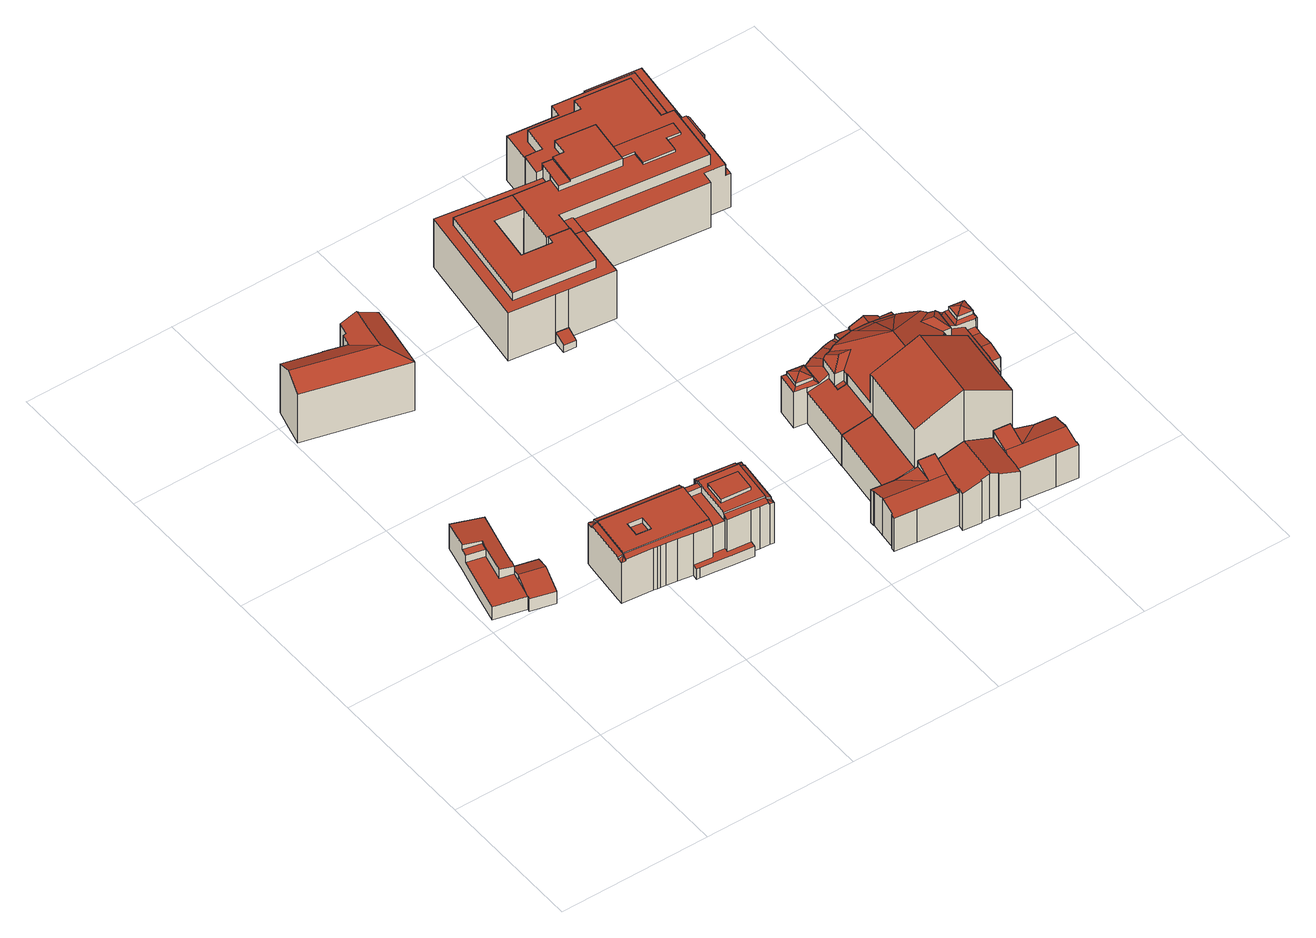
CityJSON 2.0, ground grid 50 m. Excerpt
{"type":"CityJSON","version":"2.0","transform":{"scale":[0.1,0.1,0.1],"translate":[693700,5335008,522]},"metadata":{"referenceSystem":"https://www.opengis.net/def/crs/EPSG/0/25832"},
"CityObjects":{
"building1":{"type":"Building","attributes":{"Gemeindeschluessel":"09162000","HoeheDach":"532.104","HoeheGrund":"522.640","Methode":"2000","NiedrigsteTraufeDesGebaeudes":"527.365","Geometrietyp2DReferenz":"3000","function":"31001_9998","roofType":"1000","measuredHeight":9.46},"geometry":[{"type":"MultiSurface","lod":"2","boundaries":[[[0,1,2,3,4,5,6]],[[3,2,7,8]],[[9,10,11,0,6]],[[12,13,14,15,16,17]],[[12,17,18,19]],[[5,4,20,21]],[[22,23,21,20,8,7,24,25,26,27,28,29]],[[30,31,11,10]],[[32,33,10,9]],[[31,30,34,35,36,19,18]],[[37,38,39,40,41,42,43,29,28,27,26,25,14,13,12,19,36,35]],[[25,24,15,14]],[[44,45,40,39,38,46]],[[47,48,49,50,43,42,41]],[[45,44,46,51,33,50,49,48,47]],[[46,38,37,35,34,51]],[[51,34,30,10,33]],[[2,1,0,11,31,18,17,16,15,24,7]],[[4,3,8,20]],[[50,32,9,6,5,21,23,22]],[[43,50,22,29]],[[50,33,32]],[[40,45,47,41]]],"semantics":{"surfaces":[{"type":"WallSurface"},{"type":"GroundSurface"},{"type":"RoofSurface"}],"values":[0,0,0,0,0,0,0,0,0,0,1,0,0,0,2,0,2,2,2,2,0,0,0]}}]},
"building2":{"type":"Building","attributes":{"Gemeindeschluessel":"09162000","HoeheDach":"544.872","HoeheGrund":"522.830","Methode":"2000","NiedrigsteTraufeDesGebaeudes":"541.596","Geometrietyp2DReferenz":"3000","function":"31001_1000","roofType":"3100","measuredHeight":22.04,"storeysAboveGround":4},"geometry":[{"type":"MultiSurface","lod":"2","boundaries":[[[52,53,54,55,56,57,58,59]],[[60,61,62,63,64,65]],[[66,59,58,67,68,69]],[[70,71,72,73]],[[74,75,71,70,76,77]],[[53,78,79,80,72,71,75,74,54]],[[81,60,65,82,66,69]],[[82,65,53,52,59,66]],[[73,72,80,83]],[[61,60,81,69,68,67,84,85,86,87,77,76,70,73,83,88,89,62]],[[65,64,63,90,79,78,53]],[[55,54,74,77,87,86,85,56]],[[89,90,63,62]],[[67,58,57,84]],[[79,90,89,88,83,80]],[[84,57,56,85]]],"semantics":{"surfaces":[{"type":"RoofSurface"},{"type":"WallSurface"},{"type":"GroundSurface"}],"values":[0,1,1,1,1,0,1,0,1,2,0,1,1,1,1,1]}}]},
"building3":{"type":"Building","attributes":{"Gemeindeschluessel":"09162000","HoeheDach":"544.710","HoeheGrund":"525.880","Methode":"2000","NiedrigsteTraufeDesGebaeudes":"540.470","Geometrietyp2DReferenz":"3000","function":"31001_9998","roofType":"1000","measuredHeight":18.83,"storeysAboveGround":5},"geometry":[{"type":"MultiSurface","lod":"2","boundaries":[[[91,92,93,94]],[[95,96,92,91]],[[97,98,99,100]],[[101,102,103,104]],[[105,106,107,108,109,110,111,112,113,114]],[[115,116,117,118]],[[119,120,121,122,123,124,125,126,127,128,129,130,131,132,133,134]],[[135,136,113,112]],[[137,138,136,135]],[[139,140,141,142]],[[138,137,111,110,143,100,99]],[[144,145,146,147]],[[104,148,149,101]],[[101,149,150,151]],[[152,153,154,155,156,140,139]],[[157,146,145,158]],[[91,94,159,95]],[[149,160,161,162]],[[163,164,165]],[[166,167,129,128]],[[105,114,168,169]],[[136,138,99,98,126,125]],[[101,151,102]],[[170,171,172,173]],[[174,118,117,175,176,165,177]],[[165,164,178,148,104,103,179,180,181,177]],[[141,140,156,168,119,182,183]],[[184,185,186,187]],[[131,130,188,189]],[[112,111,135]],[[102,151,150,190,191,192,193,179,103]],[[117,116,194,195,172,171,196,197,198,199,200,201,202,175]],[[111,137,135]],[[185,134,133,132,131,189,203,186]],[[158,145,144,204]],[[154,106,169,155]],[[204,144,147,205]],[[206,196,171,170]],[[207,208,209,210,211,161,160,212],[213,93,92,96]],[[142,141,183,214]],[[215,216,127,126,98,97,217,218,219,220]],[[202,212,160,149]],[[221,222,124,123,122,121,120],[157,158,204,205]],[[191,190,220,219]],[[169,168,156,155]],[[176,175,202,163]],[[125,124,222,136]],[[176,163,165]],[[198,197,186,203,189,188,167,166,216,215,162,161,211,210]],[[223,195,194,224]],[[214,183,182,185,184]],[[109,108,107,153,152,139,142,214,184,187,206,170,173,223,224,115,118,174,177,181,180,179,193,192,191,219,218,217,97,100,143,110]],[[224,194,116,115]],[[185,182,119,134]],[[136,222,221,168]],[[202,149,148,178]],[[94,93,213,159]],[[201,200,199,198,210,209,208,207,212,202]],[[106,105,169]],[[168,221,120,119]],[[173,172,195,223]],[[130,129,167,188]],[[163,202,178,164]],[[187,186,197,196,206]],[[114,113,136,168]],[[159,213,96,95]],[[205,147,146,157]],[[128,127,216,166]],[[107,106,154,153]],[[162,215,220,190,150,149]]],"semantics":{"surfaces":[{"type":"WallSurface"},{"type":"RoofSurface"},{"type":"GroundSurface"}],"values":[0,0,0,1,0,0,0,0,0,0,0,1,0,0,0,0,1,0,1,0,0,1,1,0,0,0,1,0,0,1,0,1,1,1,0,1,0,0,1,0,0,0,1,0,0,0,0,1,0,0,0,2,0,0,0,1,0,0,1,0,0,1,0,0,1,0,0,1,0,1]}}]},
"building4":{"type":"Building","attributes":{"Gemeindeschluessel":"09162000","HoeheDach":"530.047","HoeheGrund":"526.140","Methode":"1000","NiedrigsteTraufeDesGebaeudes":"530.047","Geometrietyp2DReferenz":"3000","function":"51009_1610","roofType":"1000","measuredHeight":3.91},"geometry":[{"type":"MultiSurface","lod":"2","boundaries":[[[225,226,227,228,229,230]],[[231,232,233,234]],[[235,236,237,231,234,238,239,240,241,242,227,226,225,243,244]],[[245,246,244,243,225,230]],[[232,247,248,249,246,245,230,229,228,250,251,252,253,254,233]],[[244,246,249,235]],[[253,252,240,239,238,254]],[[237,236,235,249,248,247,232,231]],[[252,251,250,242,241,240]],[[242,250,228,227]],[[234,233,254,238]]],"semantics":{"surfaces":[{"type":"WallSurface"},{"type":"GroundSurface"},{"type":"RoofSurface"}],"values":[0,0,1,0,2,0,0,0,0,0,0]}}]},
"building5":{"type":"Building","attributes":{"Gemeindeschluessel":"09162000","HoeheDach":"529.465","HoeheGrund":"525.510","Methode":"2000","NiedrigsteTraufeDesGebaeudes":"528.182","Geometrietyp2DReferenz":"3000","function":"51009_1610","roofType":"2100","measuredHeight":3.96},"geometry":[{"type":"MultiSurface","lod":"2","boundaries":[[[255,256,257,258]],[[259,260,261,262]],[[256,255,262,261]],[[258,257,260,259]],[[262,255,258,259]],[[256,261,260,257]]],"semantics":{"surfaces":[{"type":"WallSurface"},{"type":"GroundSurface"},{"type":"RoofSurface"}],"values":[0,0,0,0,1,2]}}]},
"building6":{"type":"Building","attributes":{"Gemeindeschluessel":"09162000","HoeheDach":"540.279","HoeheGrund":"525.638","Methode":"1000","NiedrigsteTraufeDesGebaeudes":"537.361","Geometrietyp2DReferenz":"3000","function":"31001_3000","roofType":"2100","measuredHeight":14.64,"storeysAboveGround":2},"geometry":[{"type":"MultiSurface","lod":"2","boundaries":[[[263,264,265,266]],[[267,268,264,263]],[[269,270,268,267]],[[266,269,267,263]],[[266,265,270,269]],[[264,268,270,265]]],"semantics":{"surfaces":[{"type":"WallSurface"},{"type":"GroundSurface"},{"type":"RoofSurface"}],"values":[0,0,0,1,0,2]}}]},
"building7":{"type":"Building","attributes":{"Gemeindeschluessel":"09162000","HoeheDach":"547.340","HoeheGrund":"525.612","Methode":"2000","NiedrigsteTraufeDesGebaeudes":"525.795","Geometrietyp2DReferenz":"3000","function":"31001_2000","roofType":"1000","measuredHeight":21.73,"storeysAboveGround":4},"geometry":[{"type":"MultiSurface","lod":"2","boundaries":[[[271,272,273,274,275,276,277,278,279,280,281,282,283,284]],[[285,275,274,286]],[[287,288,289,290,291,292]],[[293,281,294,295,296]],[[297,282,281,293]],[[298,283,282,297]],[[279,299,300,280]],[[277,301,302,278]],[[303,276,275,285]],[[278,302,299,279]],[[291,304,305,292]],[[303,306,289,288,307,301,277,276]],[[292,305,308,287]],[[271,309,310,272]],[[284,311,309,271]],[[306,296,295,312,290,289]],[[286,274,273,313]],[[306,303,285,286,313,310,309,311,298,297,293,296]],[[287,308,307,288]],[[280,300,294,281]],[[311,284,283,298]],[[313,273,272,310]],[[290,312,304,291]],[[302,301,307,308,305,304,312,295,294,300,299]]],"semantics":{"surfaces":[{"type":"RoofSurface"},{"type":"WallSurface"},{"type":"GroundSurface"}],"values":[0,1,0,1,1,1,1,1,1,1,1,1,1,1,1,1,1,2,1,1,1,1,1,0]}}]},
"building8":{"type":"Building","attributes":{"Gemeindeschluessel":"09162000","HoeheDach":"543.100","HoeheGrund":"525.822","Methode":"2000","NiedrigsteTraufeDesGebaeudes":"538.442","Geometrietyp2DReferenz":"3000","function":"31001_3000","roofType":"9999","measuredHeight":17.28,"storeysAboveGround":3},"geometry":[{"type":"MultiSurface","lod":"2","boundaries":[[[314,315,316,317,318,319,320,321]],[[322,318,317]],[[323,324,325,326,327]],[[328,329,330,331]],[[332,333,334,335,336,337,338,339,340,341,342,343,344,328,331,345,346,347,348,349,350,351,315,314,324,323,352,353,354,355]],[[356,357,358]],[[359,360,361,362,363,364,365,356,358]],[[329,366,367,368,322,369,370,371,330]],[[350,372,373,351]],[[367,374,375,376,377,378,379,380,321,320]],[[341,378,377,342]],[[324,314,321,381,382,383,384,325]],[[328,344,375,374,366,329]],[[322,317,316,385]],[[366,374,367]],[[352,386,387,353]],[[332,362,361,333]],[[332,355,388,363,362]],[[345,371,370,346]],[[364,383,382,365]],[[323,327,386,352]],[[368,319,318,322]],[[367,320,319,368]],[[333,361,360,334]],[[326,325,384,364]],[[334,360,359,335]],[[353,387,389,354]],[[348,390,391,349]],[[337,392,393,338]],[[354,389,388,355]],[[340,339,394,380,379]],[[381,356,365,382]],[[343,376,375,344]],[[349,391,372,350]],[[381,321,380,394,393,392,395,357,356]],[[315,351,373,385,316]],[[331,330,371,345]],[[338,393,394,339]],[[336,395,392,337]],[[342,377,376,343]],[[347,346,370,369,396]],[[363,388,389,387,386,327,326,364]],[[322,385,373,372,391,390,396,369]],[[384,383,364]],[[347,396,390,348]],[[336,335,359,358,357,395]],[[340,379,378,341]]],"semantics":{"surfaces":[{"type":"WallSurface"},{"type":"GroundSurface"},{"type":"RoofSurface"}],"values":[0,0,0,0,1,0,2,2,0,2,0,0,0,2,0,0,0,0,0,2,0,2,0,0,2,0,0,0,0,0,0,0,0,0,2,0,0,0,0,0,0,2,2,0,0,0,0]}}]},
"building9":{"type":"Building","attributes":{"name":"Theaterakademie August Everding","Gemeindeschluessel":"09162000","HoeheDach":"562.800","HoeheGrund":"525.770","Methode":"2000","NiedrigsteTraufeDesGebaeudes":"539.300","Geometrietyp2DReferenz":"3000","function":"31001_3000","roofType":"9999","measuredHeight":37.03},"geometry":[{"type":"MultiSurface","lod":"2","boundaries":[[[397,398,399,400]],[[401,402,403,404,405,406]],[[407,408,409,410]],[[411,412,413,414,415,416,417]],[[418,419,420,421,422]],[[416,415,423,424]],[[425,398,397,426,427,428]],[[429,421,420,409,408,430,431]],[[432,433,434,425,428,435]],[[436,437,438,439,440]],[[441,442,443,406,405,444,445,446,447,448]],[[412,449,447,446,413]],[[428,427,450,435]],[[451,452,453,454]],[[424,423,444,455]],[[411,417,403,402]],[[426,397,400,456]],[[457,401,406,443,458,459,324]],[[460,432,435,450,456,400,399,461,462]],[[449,463,464,448,447]],[[465,466,464,463]],[[407,467,468,430,408]],[[469,470,468,467]],[[423,415,414,471]],[[403,417,416,424,455,404]],[[455,444,405,404]],[[324,459,472,314]],[[473,474,475,476,477]],[[478,479,480,481,482]],[[401,457,324,314,315,483,433,432,460,479,478,451,454,437,436,484,469,467,407,410,419,418,465,463,449,412,411,402]],[[484,485,470,469]],[[486,487,462,461]],[[479,460,462,487,480]],[[410,409,420,419]],[[488,431,430,468,470,485,440,439]],[[436,440,485,484]],[[474,458,443,442,489,475]],[[441,448,464,466,422,421,429]],[[441,431,488]],[[433,483,476,475,489,434]],[[486,490,481,480,487]],[[418,422,466,465]],[[315,314,472,473,477]],[[451,478,482,491,452]],[[429,431,441]],[[454,453,438,437]],[[491,441,488,439,438,453,452]],[[398,490,486,461,399]],[[471,414,413,446,445]],[[444,423,471,445]],[[491,482,481,490,398,425,434,489,442,441]],[[458,474,473,472,459]],[[427,426,456,450]],[[315,477,476,483]]],"semantics":{"surfaces":[{"type":"WallSurface"},{"type":"RoofSurface"},{"type":"GroundSurface"}],"values":[0,0,0,0,0,0,0,1,0,0,1,0,1,0,0,0,1,0,0,0,0,0,0,1,1,0,0,1,0,2,0,1,0,0,1,0,0,1,1,0,1,0,0,0,1,0,1,1,1,1,1,1,0,0]}}]},
"building10":{"type":"Building","attributes":{"Gemeindeschluessel":"09162000","HoeheDach":"543.500","HoeheGrund":"525.537","Methode":"2000","NiedrigsteTraufeDesGebaeudes":"535.800","Geometrietyp2DReferenz":"3000","function":"31001_3000","roofType":"2100","measuredHeight":17.96,"storeysAboveGround":3},"geometry":[{"type":"MultiSurface","lod":"2","boundaries":[[[492,493,494]],[[495,496,497,498]],[[499,500,501,502,503,496,495,504]],[[505,506,507,508]],[[509,510,511,512,513,514]],[[515,516,517]],[[518,519,520,521]],[[522,512,511,507,506,523,524,525,526]],[[501,500,527,528,529,530]],[[531,532,533,534,535,536,537]],[[538,539,540,541]],[[542,543,544,545]],[[546,547,539,538]],[[548,549,550,494,493,551,552,553,554]],[[555,556,557,558]],[[559,560,561,562,563]],[[564,565,566,567,568]],[[569,532,531,570]],[[527,571,557,556,528]],[[567,572,545,573]],[[574,527,500,499]],[[529,575,517,555]],[[576,577,578,579,580]],[[581,582,583,584]],[[585,586,587,588]],[[589,590,591,592]],[[593,570,531,537,594]],[[595,544,543]],[[556,516,596,528]],[[597,598,599,600]],[[601,595,602]],[[603,549,548,604]],[[593,594,605,606]],[[607,608,609,610]],[[611,612,613,614]],[[522,526,498,497,615,616]],[[562,617,542,618,619,563]],[[620,621,582,581]],[[622,623,520]],[[624,600,599,622,625,626]],[[508,507,511,510]],[[541,540,270,627]],[[628,584,583,536,535]],[[620,629,551,493,492,621]],[[630,557,571,631]],[[528,596,575,529]],[[632,633,587,586]],[[566,634,572,567]],[[599,598,588,635,636,623,622]],[[637,628,535,534,638]],[[607,639,640,641,642,608]],[[617,602,543,542]],[[642,641,572]],[[639,643,619,618,640]],[[603,606,605,550,549]],[[644,626,625,645,646,647,648]],[[546,614,613,634,566,565,547]],[[649,523,506,505]],[[650,651,652,653]],[[560,627,270,564,568,561]],[[515,517,575]],[[631,571,527,574]],[[585,588,598,597]],[[629,576,580,654,552,551]],[[589,624,626,644,590]],[[655,656,578,577]],[[657,504,495,498,526,525]],[[596,515,575]],[[595,543,602]],[[611,592,591,658,612]],[[625,622,520,519,645]],[[657,659,649,505,508,510,509,569,570,593,606,603,604,650,653,632,586,585,597,600,624,589,592,611,614,546,538,541,627,560,559,643,639,607,610,660,661,518,521,655,577,576,629,620,581,584,628,637,630,631,574,499,504]],[[660,610,609,662,648,647]],[[632,653,652,663,633]],[[496,503,615,497]],[[655,521,520,623,636,664,656]],[[552,654,553]],[[503,502,616,615]],[[657,525,524,659]],[[542,545,572,641,640,618]],[[564,270,540,539,547,565]],[[559,563,619,643]],[[501,530,513,512,522,616,502]],[[659,524,523,649]],[[596,516,515]],[[650,604,548,554,651]],[[660,647,646,661]],[[601,544,595]],[[652,651,554,553,654,580,579,663]],[[605,594,537,536,583,582,621,492,494,550]],[[569,509,514,533,532]],[[545,544,601,573]],[[561,568,567,573,617,562]],[[555,517,516,556]],[[587,633,663,579,578,656,664,635,588]],[[658,591,590,644,648,662]],[[572,634,613,612,658,662,609,608,642]],[[518,661,646,645,519]],[[514,513,530,638,534,533]],[[573,601,602,617]],[[635,664,636]],[[529,555,558,638,530]],[[630,637,638,558,557]]],"semantics":{"surfaces":[{"type":"WallSurface"},{"type":"RoofSurface"},{"type":"GroundSurface"}],"values":[0,1,0,0,0,1,0,1,1,1,0,0,0,1,1,0,0,0,1,1,0,0,0,0,0,0,0,1,0,0,1,0,0,0,0,0,1,0,0,0,0,0,0,0,0,0,0,1,1,0,0,0,0,0,0,1,0,0,0,0,1,0,0,0,0,0,0,1,1,0,1,2,0,0,1,0,0,1,0,1,1,0,0,0,1,0,0,1,1,1,0,0,1,0,1,1,1,0,1,0,0,1,0]}}]},
"building11":{"type":"Building","attributes":{"Gemeindeschluessel":"09162000","HoeheDach":"550.140","HoeheGrund":"525.850","Methode":"2000","NiedrigsteTraufeDesGebaeudes":"538.940","Geometrietyp2DReferenz":"3000","function":"31001_9998","roofType":"1000","measuredHeight":24.29,"storeysAboveGround":5},"geometry":[{"type":"MultiSurface","lod":"2","boundaries":[[[665,666,667,668]],[[669,670,671,672]],[[672,671,673,674]],[[675,676,294,677,678]],[[679,680,681,682]],[[683,684,685,686,687,688,689,690]],[[691,692,693,694]],[[695,683,690,696]],[[697,698,699,700]],[[701,685,684,702]],[[703,704,705,706]],[[707,708,709,710,711,712]],[[713,714,715,716]],[[717,718,719,720,705,704,691,694]],[[721,711,710,722]],[[723,724,725,726]],[[727,728,729,706,705,720]],[[730,731,732,733]],[[734,735,698,697]],[[726,725,736,737]],[[738,739,731,730]],[[740,741,739,738]],[[675,678,742,743]],[[744,745,703,706,729,736,725,724,746,747,667,666,681,680,748]],[[715,749,750,716]],[[751,752,741,740]],[[753,746,724,723]],[[754,712,711,721,755,756]],[[692,691,704,703,745,757,733,732]],[[758,759,752,751]],[[760,761,735,734]],[[749,715,714,717,694,693]],[[762,763,759,758]],[[764,295,294,676]],[[765,766,718,713,716,750,767]],[[673,768,748,680,679,674]],[[769,770,771,772,773,774,775,776,701,702,695,696,754,756,677,294,295,767,750,749,693,692,732,731,739,741,752,759,763,699,698,735,761,777,778,779,780]],[[769,781,722,710,709,770]],[[771,708,707,772]],[[748,768,782,744]],[[678,755,721,722,781,783,742]],[[784,719,718,766]],[[770,709,708,771]],[[727,784,766,765,764,676,675,743,785,786,787,760,734,697,700,669,672,674,679,682,665,668,788,753,723,726,737,728]],[[765,767,295,764]],[[668,667,747,788]],[[717,714,713,718]],[[787,777,761,760]],[[780,783,781,769]],[[727,720,719,784]],[[788,747,746,753]],[[785,779,778,786]],[[756,755,678,677]],[[773,689,688,774]],[[682,681,666,665]],[[737,736,729,728]],[[762,670,669,700,699,763]],[[673,671,670,762,758,751,740,738,730,733,757,782,768]],[[785,743,742,783,780,779]],[[774,688,687,775]],[[744,782,757,745]],[[702,684,683,695]],[[775,687,686,776]],[[707,712,754,696,690,689,773,772]],[[776,686,685,701]],[[786,778,777,787]]],"semantics":{"surfaces":[{"type":"WallSurface"},{"type":"RoofSurface"},{"type":"GroundSurface"}],"values":[0,0,0,0,0,1,0,0,0,0,0,1,1,1,0,0,0,0,0,0,0,0,0,1,0,0,0,0,0,0,0,0,0,0,0,0,1,0,0,0,1,0,0,2,0,0,0,0,0,0,0,0,0,0,0,0,0,1,0,0,0,0,0,0,0,0]}}]}
},
"vertices":[
[109,621,93],[131,713,93],[138,738,93],[138,738,84],[131,713,84],[131,713,57],[109,621,57],[79,752,101],[79,752,84],[154,610,57],[154,610,71],[154,610,87],[167,670,6],[181,727,6],[202,815,6],[202,815,88],[181,727,88],[167,670,88],[158,633,88],[158,633,6],[73,727,84],[73,727,57],[28,543,57],[50,635,57],[100,840,101],[100,840,6],[79,752,6],[73,727,6],[50,635,6],[28,543,6],[160,633,63],[160,633,87],[148,584,57],[148,584,80],[240,613,63],[240,613,6],[160,633,6],[228,565,6],[225,551,6],[212,497,6],[210,489,6],[130,509,6],[132,517,6],[132,518,6],[212,497,56],[210,489,54],[225,551,75],[130,509,54],[132,517,56],[132,517,57],[132,518,57],[228,565,80],
[222,1434,229],[289,1417,229],[235,1497,197],[233,1498,197],[163,1518,196],[161,1516,197],[40,1548,197],[24,1486,229],[345,1334,8],[366,1465,8],[380,1551,8],[380,1551,196],[366,1465,196],[345,1334,196],[7,1422,196],[40,1548,8],[24,1486,8],[7,1422,8],[245,1534,8],[245,1534,199],[254,1532,203],[254,1532,8],[236,1497,198],[237,1499,198],[237,1499,8],[236,1497,8],[300,1483,229],[313,1562,229],[262,1570,204],[212,1369,8],[212,1369,196],[262,1570,8],[161,1516,8],[163,1518,8],[233,1498,8],[235,1497,8],[313,1562,8],[318,1561,8],[318,1561,226],
[472,403,193],[472,403,212],[477,452,212],[477,452,193],[425,409,193],[425,409,212],[688,488,39],[688,488,206],[691,500,201],[691,500,39],[369,516,203],[356,538,196],[354,538,195],[352,518,195],[819,316,196],[817,298,196],[817,298,39],[819,316,39],[835,461,39],[838,482,39],[838,482,196],[835,461,196],[835,461,201],[819,316,201],[449,344,39],[449,344,202],[438,346,203],[438,346,39],[670,334,209],[670,334,214],[674,371,214],[682,444,214],[684,458,214],[686,478,214],[686,478,209],[687,488,206],[687,488,186],[686,478,186],[686,478,206],[684,458,206],[684,458,185],[682,444,185],[674,371,185],[670,334,185],[817,463,203],[817,463,209],[819,484,196],[819,484,201],[770,303,39],[770,303,202],[744,307,202],[744,307,39],[819,484,39],[782,361,227],[790,431,227],[695,442,227],[687,369,227],[352,518,201],[369,516,209],[371,536,202],[371,536,196],[799,300,39],[803,300,39],[803,300,196],[799,300,196],[799,300,202],[695,442,214],[790,431,214],[430,458,193],[369,516,212],[641,484,212],[641,484,209],[352,372,203],[337,374,196],[335,356,196],[641,484,186],[641,484,206],[801,318,209],[801,318,203],[560,328,39],[560,328,201],[512,335,202],[512,335,39],[350,355,39],[350,355,202],[350,355,196],[335,356,39],[337,374,202],[354,538,39],[352,518,39],[337,374,39],[670,329,207],[668,315,202],[670,329,39],[670,329,185],[624,334,185],[624,334,39],[638,464,206],[638,464,185],[642,505,202],[642,505,39],[371,536,39],[356,538,39],[460,342,202],[475,340,202],[622,321,201],[624,334,207],[624,339,209],[467,358,209],[420,364,209],[381,368,209],[352,372,209],[624,339,185],[782,361,214],[687,369,214],[622,321,39],[381,368,212],[420,364,212],[467,358,212],[624,339,212],[638,464,212],[352,372,212],[430,458,212],[668,315,39],[642,493,206],[642,493,186],[687,488,39],[642,493,39],[641,493,39],[641,493,206],[801,318,214],[817,463,214],[475,340,39],[460,342,39],
[668,315,41],[668,316,41],[670,329,41],[670,329,80],[668,316,80],[668,315,80],[568,307,41],[568,307,80],[558,308,80],[558,308,41],[740,285,41],[665,295,41],[619,301,41],[560,328,41],[620,321,41],[622,321,41],[622,322,41],[624,334,41],[669,315,41],[744,307,41],[669,315,80],[744,307,80],[619,301,80],[665,295,80],[740,285,80],[624,334,80],[622,322,80],[622,321,80],[620,321,80],[560,328,80],
[800,1296,35],[800,1296,75],[841,1290,75],[841,1290,35],[836,1248,35],[836,1248,62],[795,1252,62],[795,1252,35],
[1218,189,36],[1218,189,183],[1122,201,154],[1122,201,36],[1247,424,36],[1247,424,183],[1150,436,36],[1150,436,154],
[706,1736,222],[652,1315,222],[800,1296,222],[841,1290,222],[992,1272,222],[1012,1453,222],[969,1458,222],[952,1314,222],[690,1347,222],[734,1684,222],[918,1658,222],[1038,1644,222],[1044,1688,222],[1026,1690,222],[992,1272,36],[841,1290,36],[897,1441,38],[900,1467,38],[895,1467,38],[910,1594,38],[817,1606,38],[797,1453,38],[918,1658,36],[918,1658,253],[910,1595,253],[910,1595,36],[1038,1644,36],[1044,1688,36],[690,1347,253],[734,1684,253],[969,1458,253],[952,1314,253],[1012,1453,36],[817,1606,253],[797,1453,253],[895,1467,36],[900,1467,253],[897,1441,253],[706,1736,36],[652,1315,36],[1026,1690,36],[910,1594,253],[800,1296,36],
[1376,170,38],[1219,189,38],[1219,189,180],[1229,188,183],[1229,188,206],[1283,182,206],[1283,182,178],[1376,170,211],[1221,123,183],[1624,142,38],[1527,153,38],[1527,153,182],[1597,145,165],[1624,142,165],[1137,67,38],[1137,67,165],[1065,75,165],[1065,75,38],[1647,17,38],[1649,17,38],[1648,6,38],[1577,15,38],[1451,30,38],[1448,7,38],[1382,15,38],[1382,20,38],[1355,23,38],[1328,26,38],[1327,22,38],[1267,29,38],[1270,51,38],[1067,90,38],[1070,90,38],[1076,145,38],[1082,191,38],[1080,191,38],[1081,206,38],[1122,201,38],[1664,137,38],[1662,122,38],[1660,123,38],[1654,76,38],[1458,77,178],[1453,30,178],[1453,30,165],[1577,15,165],[1648,6,165],[1649,17,168],[1647,17,168],[1653,72,183],[1514,88,183],[1460,95,183],[1268,51,165],[1273,99,178],[1276,117,183],[1076,141,183],[1070,90,169],[1067,90,169],[1081,206,165],[1122,201,165],[1268,51,178],[1270,51,179],[1267,29,179],[1327,22,200],[1328,26,200],[1355,23,210],[1358,22,211],[1468,160,178],[1468,160,206],[1521,153,206],[1521,153,183],[1157,197,165],[1664,137,164],[1662,122,169],[1654,76,182],[1660,123,169],[1082,191,169],[1080,191,169],[1448,7,179],[1382,15,202],[1382,20,202],[1451,30,179],[1076,145,182],
[1265,583,182],[1265,583,221],[1237,586,221],[1237,586,174],[1571,532,38],[1613,527,38],[1613,527,173],[1577,531,173],[1577,531,221],[1571,532,224],[1453,681,38],[1453,681,232],[1476,676,232],[1476,676,38],[1623,606,38],[1604,619,38],[1604,619,226],[1606,618,227],[1613,613,221],[1613,613,173],[1623,606,173],[1520,662,38],[1498,670,38],[1498,670,233],[1507,666,234],[1520,662,233],[1604,542,221],[1604,542,173],[1263,566,221],[1263,567,182],[1263,567,173],[1263,566,173],[1492,652,244],[1436,684,232],[1434,664,244],[1235,570,38],[1264,566,38],[1264,566,222],[1235,570,173],[1367,686,38],[1346,683,38],[1346,683,232],[1366,686,234],[1367,686,234],[1422,564,299],[1404,418,299],[1556,400,223],[1578,545,221],[1537,593,244],[1588,629,221],[1584,631,224],[1571,638,230],[1584,631,38],[1235,571,173],[1305,675,38],[1305,675,230],[1325,680,231],[1325,680,38],[1578,545,173],[1235,571,174],[1554,387,38],[1556,400,333],[1527,153,333],[1246,653,38],[1237,587,221],[1246,653,222],[1563,643,38],[1563,643,230],[1542,653,38],[1542,653,231],[1430,685,38],[1430,685,232],[1409,687,38],[1409,687,232],[1579,588,244],[1376,170,407],[1374,171,408],[1404,418,408],[1248,437,332],[1247,424,332],[1219,189,332],[1285,669,38],[1265,661,38],[1265,661,225],[1276,666,222],[1285,669,226],[1247,424,38],[1388,687,38],[1388,687,232],[1278,624,244],[1256,657,228],[1377,667,244],[1248,437,222],[1316,620,244],[1294,672,230],
[1530,719,171],[1530,719,185],[1523,662,193],[1695,435,138],[1701,490,147],[1667,494,147],[1661,438,138],[1712,575,35],[1712,575,171],[1712,574,170],[1712,574,138],[1708,547,138],[1695,435,35],[1554,387,35],[1554,387,184],[1571,532,184],[1571,532,35],[1623,606,35],[1613,527,35],[1613,527,171],[1620,585,171],[1620,585,185],[1623,606,185],[1687,611,206],[1715,631,193],[1665,637,193],[1339,740,35],[1339,740,171],[1351,741,171],[1351,741,35],[1677,578,154],[1652,377,154],[1655,403,154],[1660,438,154],[1661,438,154],[1718,574,171],[1710,584,180],[1660,590,180],[1649,582,170],[1584,631,192],[1604,619,192],[1612,613,192],[1656,647,170],[1601,684,171],[1595,688,171],[1567,640,193],[1264,566,35],[1264,566,184],[1247,424,184],[1247,424,35],[1152,696,180],[1152,696,193],[1205,689,193],[1205,689,180],[1235,570,35],[1235,570,175],[1498,670,193],[1520,662,193],[1523,661,194],[1529,720,185],[1488,724,185],[1482,677,192],[1482,674,192],[1665,637,180],[1715,631,180],[1725,638,171],[1658,646,171],[1132,635,35],[1173,629,35],[1173,629,173],[1134,635,173],[1132,635,172],[1173,627,154],[1241,619,175],[1241,619,192],[1210,623,172],[1173,627,172],[1604,619,35],[1584,631,35],[1724,633,171],[1219,700,172],[1199,636,180],[1718,574,35],[1660,590,193],[1484,725,35],[1440,730,35],[1440,730,215],[1441,730,215],[1484,725,194],[1566,704,35],[1566,704,171],[1584,695,171],[1584,695,35],[1388,687,35],[1409,687,35],[1409,687,202],[1388,687,192],[1305,675,35],[1305,675,193],[1285,669,193],[1285,669,35],[1563,643,35],[1563,643,193],[1175,666,206],[1710,584,193],[1367,686,35],[1367,686,193],[1346,683,193],[1346,683,35],[1199,636,193],[1145,643,193],[1520,662,35],[1498,670,35],[1542,653,193],[1542,653,35],[1242,712,35],[1242,712,171],[1252,718,171],[1252,718,35],[1265,661,35],[1265,661,192],[1246,653,192],[1246,653,35],[1674,551,138],[1677,578,138],[1145,643,180],[1143,707,173],[1141,707,172],[1548,712,35],[1548,712,171],[1345,683,193],[1351,741,185],[1325,680,35],[1344,683,193],[1325,680,193],[1150,436,35],[1601,684,35],[1529,720,35],[1725,638,35],[1724,633,35],[1430,685,35],[1430,685,212],[1245,652,193],[1388,688,192],[1394,735,185],[1657,646,35],[1657,646,170],[1211,699,35],[1211,699,173],[1215,700,172],[1215,700,171],[1141,707,35],[1316,677,193],[1338,740,171],[1326,738,171],[1303,733,171],[1302,733,171],[1652,377,35],[1476,676,35],[1476,676,195],[1453,681,206],[1453,681,35],[1488,724,192],[1398,735,35],[1398,735,194],[1660,438,35],[1275,665,193],[1655,403,35],[1303,733,35],[1326,738,35],[1254,718,171],[1436,684,215],[1394,735,192],
[1553,1918,39],[1553,1918,169],[1527,1691,169],[1527,1691,39],[1070,1891,39],[1070,1891,208],[1236,1873,208],[1236,1873,39],[1241,1914,208],[1241,1914,39],[1038,1644,39],[918,1658,39],[1038,1644,253],[1038,1644,273],[1368,1900,39],[1368,1900,169],[1372,1939,169],[1372,1939,39],[1286,1587,262],[1281,1540,262],[1382,1528,262],[1388,1579,262],[1434,1574,262],[1439,1616,262],[1241,1640,262],[1235,1593,262],[1477,1663,212],[1477,1663,253],[1453,1462,253],[1453,1462,212],[1286,1587,253],[1235,1593,253],[1040,1760,39],[1040,1760,253],[1055,1758,253],[1055,1758,39],[1382,1528,253],[1281,1540,253],[1516,1658,169],[1516,1658,212],[1489,1439,212],[1489,1439,169],[1251,1722,281],[1123,1738,281],[1117,1686,281],[1080,1690,281],[1068,1589,281],[1232,1570,281],[1012,1453,221],[1020,1514,221],[975,1519,221],[968,1458,221],[1020,1514,212],[1012,1453,212],[1414,1405,212],[1420,1447,212],[1068,1589,273],[1080,1690,273],[1538,1619,39],[1538,1619,169],[1537,1602,169],[1537,1602,39],[1420,1447,39],[1506,1438,39],[1506,1438,169],[1456,1836,208],[1456,1836,253],[1436,1668,253],[1436,1668,208],[1037,1760,39],[1037,1760,253],[1525,1602,169],[1525,1602,39],[1277,1857,208],[1277,1857,253],[1273,1819,208],[1273,1819,253],[1044,1688,273],[1044,1688,39],[1504,1883,169],[1477,1663,169],[1546,1683,169],[1544,1688,169],[1365,1900,169],[975,1519,253],[968,1458,253],[1104,1839,208],[1104,1839,253],[1546,1683,39],[1232,1570,253],[1031,1594,273],[1031,1594,253],[1477,1663,208],[1094,1755,208],[1094,1755,253],[1035,1758,39],[1035,1758,253],[1055,1759,208],[1055,1759,253],[910,1595,39],[895,1467,39],[1012,1453,39],[895,1467,253],[1365,1900,208],[1047,1694,253],[1117,1686,253],[1123,1738,253],[1251,1722,253],[1241,1640,253],[1439,1616,253],[1434,1574,253],[1388,1579,253],[1034,1756,253],[1034,1753,253],[1026,1690,253],[1043,1688,253],[1047,1694,273],[1504,1883,208],[1043,1688,273],[1414,1405,39],[1026,1690,39],[1034,1753,39],[1034,1756,39],[1544,1688,39]
]}
